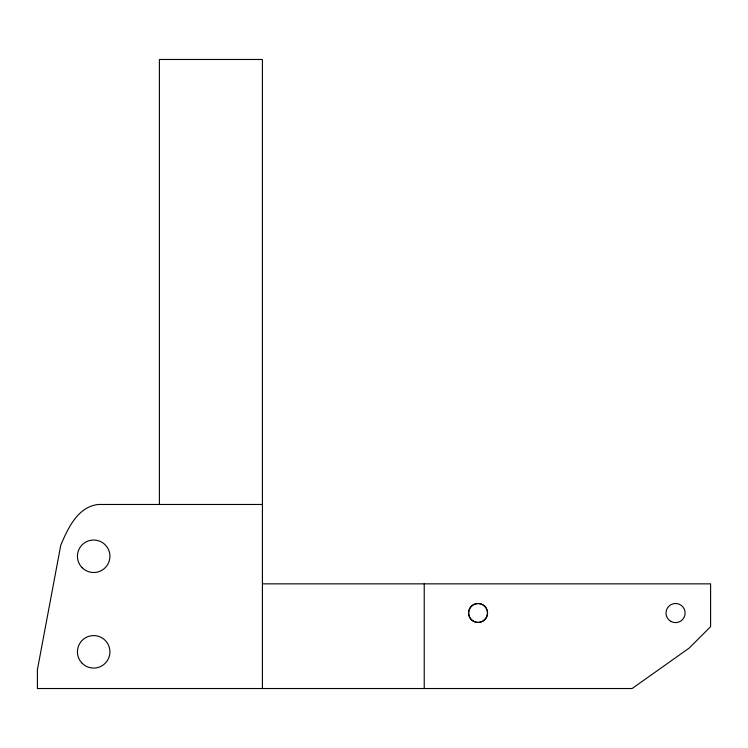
<?xml version="1.0" encoding="UTF-8"?>
<svg xmlns="http://www.w3.org/2000/svg" width="748" height="748" viewBox="0 0 748 748"><rect width="100%" height="100%" fill="white"/><g stroke="black" fill="none" stroke-linecap="round" stroke-linejoin="round"><path stroke-width="1.12" d="M262.417 688.525L262.417 59.475L159.399 59.475L159.399 504.47M424.228 688.525L424.228 583.851M262.417 504.47L98.399 504.47C77.82 506.611 67.965 528.303 60.794 545.077L37.4 669.694L37.4 688.525L632.125 688.525L689.189 648.077L710.6 626.684L710.6 583.851L262.417 583.851M82.187 567.76A16.241 16.241 0 0 0 109.367 560.476A16.241 16.241 0 0 0 89.47 540.58A16.241 16.241 0 0 0 82.187 567.76M82.187 663.317A16.241 16.241 0 0 0 109.367 656.033A16.241 16.241 0 0 0 89.47 636.137A16.241 16.241 0 0 0 82.187 663.317M473.325 621.186A9.481 9.481 0 0 0 487.546 612.977A9.481 9.481 0 0 0 473.325 604.767A9.481 9.481 0 0 0 473.325 621.186A9.481 9.481 0 0 0 487.546 612.977A9.481 9.481 0 0 0 473.325 604.767A9.481 9.481 0 0 0 473.325 621.186M670.778 621.326A9.556 9.556 0 0 0 685.121 613.051A9.556 9.556 0 0 0 670.778 604.777A9.556 9.556 0 0 0 670.778 621.326"/></g></svg>
